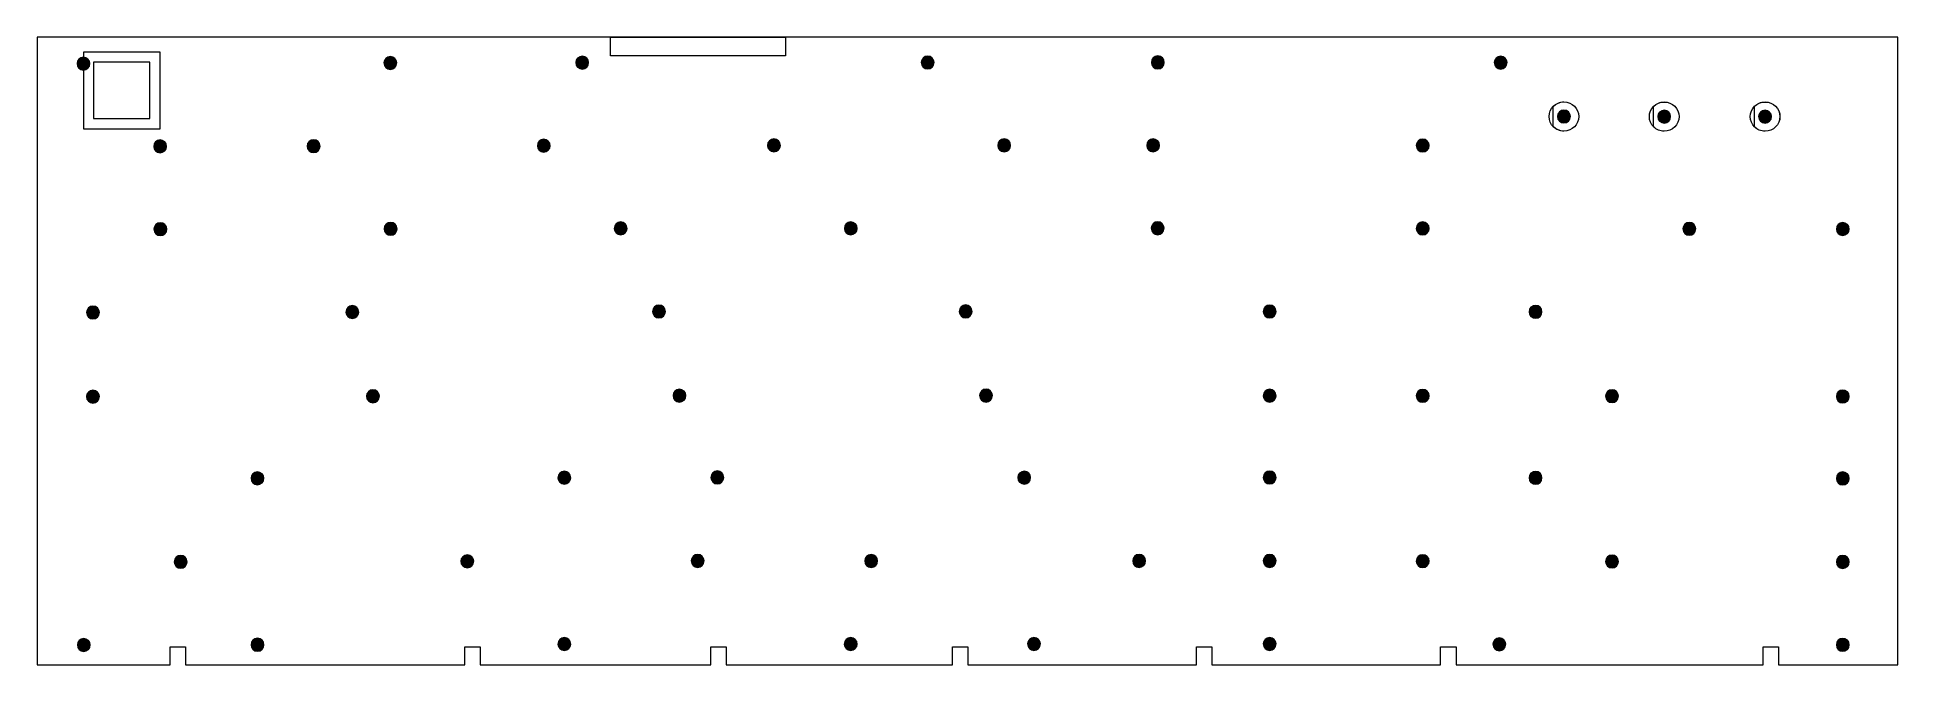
# Model space of a CAD drawing. Header units: millimetres. Extents: x 69 to 531, y -378 to -222.
import ezdxf

# ---------------------------------------------------------------- set-up
doc = ezdxf.new("R2010")
doc.units = ezdxf.units.MM
doc.header["$MEASUREMENT"] = 0
doc.layers.add('Layer 1', color=7, linetype='Continuous', lineweight=0)

# ---------------------------------------------------------------- blocks, each defined once
blk = doc.blocks.new('Block_0')
at = {"layer": 'Layer 1', "true_color": 0xef3d3b, "transparency": 33554687}
h = blk.add_hatch(color=20, dxfattribs=at)
h.dxf.hatch_style = 2
edge = h.paths.add_edge_path()
edge.add_spline(control_points=[(449.65, -241.58), (449.65, -242.46), (448.93, -243.18), (448.05, -243.18), (447.16, -243.18), (446.45, -242.46), (446.45, -241.58), (446.45, -240.7), (447.16, -239.98), (448.05, -239.98), (448.93, -239.98), (449.65, -240.7), (449.65, -241.58)], knot_values=[0, 0, 0, 0, 1, 1, 1, 2, 2, 2, 3, 3, 3, 4, 4, 4, 4], degree=3, periodic=0)
h = blk.add_hatch(color=20, dxfattribs=at)
h.dxf.hatch_style = 2
edge = h.paths.add_edge_path()
edge.add_spline(control_points=[(474.56, -241.6), (474.56, -242.48), (473.85, -243.2), (472.96, -243.2), (472.08, -243.2), (471.36, -242.48), (471.36, -241.6), (471.36, -240.71), (472.08, -240), (472.96, -240), (473.85, -240), (474.56, -240.71), (474.56, -241.6)], knot_values=[0, 0, 0, 0, 1, 1, 1, 2, 2, 2, 3, 3, 3, 4, 4, 4, 4], degree=3, periodic=0)
h = blk.add_hatch(color=20, dxfattribs=at)
h.dxf.hatch_style = 2
edge = h.paths.add_edge_path()
edge.add_spline(control_points=[(499.62, -241.6), (499.62, -242.48), (498.9, -243.2), (498.02, -243.2), (497.14, -243.2), (496.42, -242.48), (496.42, -241.6), (496.42, -240.71), (497.14, -240), (498.02, -240), (498.9, -240), (499.62, -240.71), (499.62, -241.6)], knot_values=[0, 0, 0, 0, 1, 1, 1, 2, 2, 2, 3, 3, 3, 4, 4, 4, 4], degree=3, periodic=0)
at = {"layer": 'Layer 1', "color": 250, "lineweight": 9, "true_color": 0x231f20}
for centre in [(448.05, -241.58), (472.96, -241.6), (498.02, -241.6)]:
    blk.add_ellipse(centre, major_axis=(3.69, 0), ratio=0.983733, dxfattribs=at)
for points in [[(449.65, -241.58), (449.65, -242.46), (448.93, -243.18), (448.05, -243.18), (447.16, -243.18), (446.45, -242.46), (446.45, -241.58), (446.45, -240.7), (447.16, -239.98), (448.05, -239.98), (448.93, -239.98), (449.65, -240.7), (449.65, -241.58)], [(474.56, -241.6), (474.56, -242.48), (473.85, -243.2), (472.96, -243.2), (472.08, -243.2), (471.36, -242.48), (471.36, -241.6), (471.36, -240.71), (472.08, -240), (472.96, -240), (473.85, -240), (474.56, -240.71), (474.56, -241.6)], [(499.62, -241.6), (499.62, -242.48), (498.9, -243.2), (498.02, -243.2), (497.14, -243.2), (496.42, -242.48), (496.42, -241.6), (496.42, -240.71), (497.14, -240), (498.02, -240), (498.9, -240), (499.62, -240.71), (499.62, -241.6)]]:
    blk.add_open_spline(points, degree=3, knots=[0, 0, 0, 0, 1, 1, 1, 2, 2, 2, 3, 3, 3, 4, 4, 4, 4], dxfattribs=at)

msp = doc.modelspace()

# ---------------------------------------------------------------- hatches: boundary and pattern name
at = {"layer": 'Layer 1', "true_color": 0xef3d3b, "transparency": 33554687}
h = msp.add_hatch(color=20, dxfattribs=at)
h.dxf.hatch_style = 2
edge = h.paths.add_edge_path()
edge.add_spline(control_points=[(81.94, -228.42), (81.94, -229.3), (81.22, -230.02), (80.33, -230.02), (79.45, -230.02), (78.74, -229.3), (78.74, -228.42), (78.74, -227.54), (79.45, -226.82), (80.33, -226.82), (81.22, -226.82), (81.94, -227.54), (81.94, -228.42)], knot_values=[0, 0, 0, 0, 1, 1, 1, 2, 2, 2, 3, 3, 3, 4, 4, 4, 4], degree=3, periodic=0)
h = msp.add_hatch(color=20, dxfattribs=at)
h.dxf.hatch_style = 2
edge = h.paths.add_edge_path()
edge.add_spline(control_points=[(158.17, -228.27), (158.17, -229.15), (157.45, -229.87), (156.56, -229.87), (155.68, -229.87), (154.97, -229.15), (154.97, -228.27), (154.97, -227.39), (155.68, -226.67), (156.56, -226.67), (157.45, -226.67), (158.17, -227.39), (158.17, -228.27)], knot_values=[0, 0, 0, 0, 1, 1, 1, 2, 2, 2, 3, 3, 3, 4, 4, 4, 4], degree=3, periodic=0)
h = msp.add_hatch(color=20, dxfattribs=at)
h.dxf.hatch_style = 2
edge = h.paths.add_edge_path()
edge.add_spline(control_points=[(205.82, -228.18), (205.82, -229.06), (205.11, -229.78), (204.22, -229.78), (203.34, -229.78), (202.62, -229.06), (202.62, -228.18), (202.62, -227.3), (203.34, -226.58), (204.22, -226.58), (205.11, -226.58), (205.82, -227.3), (205.82, -228.18)], knot_values=[0, 0, 0, 0, 1, 1, 1, 2, 2, 2, 3, 3, 3, 4, 4, 4, 4], degree=3, periodic=0)
h = msp.add_hatch(color=20, dxfattribs=at)
h.dxf.hatch_style = 2
edge = h.paths.add_edge_path()
edge.add_spline(control_points=[(291.63, -228.16), (291.63, -229.05), (290.91, -229.76), (290.03, -229.76), (289.15, -229.76), (288.43, -229.05), (288.43, -228.16), (288.43, -227.28), (289.15, -226.56), (290.03, -226.56), (290.91, -226.56), (291.63, -227.28), (291.63, -228.16)], knot_values=[0, 0, 0, 0, 1, 1, 1, 2, 2, 2, 3, 3, 3, 4, 4, 4, 4], degree=3, periodic=0)
h = msp.add_hatch(color=20, dxfattribs=at)
h.dxf.hatch_style = 2
edge = h.paths.add_edge_path()
edge.add_spline(control_points=[(348.8, -228.13), (348.8, -229.02), (348.08, -229.73), (347.19, -229.73), (346.31, -229.73), (345.6, -229.02), (345.6, -228.13), (345.6, -227.25), (346.31, -226.53), (347.19, -226.53), (348.08, -226.53), (348.8, -227.25), (348.8, -228.13)], knot_values=[0, 0, 0, 0, 1, 1, 1, 2, 2, 2, 3, 3, 3, 4, 4, 4, 4], degree=3, periodic=0)
h = msp.add_hatch(color=20, dxfattribs=at)
h.dxf.hatch_style = 2
edge = h.paths.add_edge_path()
edge.add_spline(control_points=[(433.94, -228.18), (433.94, -229.07), (433.23, -229.78), (432.34, -229.78), (431.46, -229.78), (430.74, -229.07), (430.74, -228.18), (430.74, -227.3), (431.46, -226.58), (432.34, -226.58), (433.23, -226.58), (433.94, -227.3), (433.94, -228.18)], knot_values=[0, 0, 0, 0, 1, 1, 1, 2, 2, 2, 3, 3, 3, 4, 4, 4, 4], degree=3, periodic=0)
h = msp.add_hatch(color=20, dxfattribs=at)
h.dxf.hatch_style = 2
edge = h.paths.add_edge_path()
edge.add_spline(control_points=[(100.99, -249), (100.99, -249.89), (100.27, -250.6), (99.39, -250.6), (98.51, -250.6), (97.79, -249.89), (97.79, -249), (97.79, -248.12), (98.51, -247.4), (99.39, -247.4), (100.27, -247.4), (100.99, -248.12), (100.99, -249)], knot_values=[0, 0, 0, 0, 1, 1, 1, 2, 2, 2, 3, 3, 3, 4, 4, 4, 4], degree=3, periodic=0)
h = msp.add_hatch(color=20, dxfattribs=at)
h.dxf.hatch_style = 2
edge = h.paths.add_edge_path()
edge.add_spline(control_points=[(139.1, -248.94), (139.1, -249.82), (138.39, -250.54), (137.5, -250.54), (136.62, -250.54), (135.9, -249.82), (135.9, -248.94), (135.9, -248.06), (136.62, -247.34), (137.5, -247.34), (138.39, -247.34), (139.1, -248.06), (139.1, -248.94)], knot_values=[0, 0, 0, 0, 1, 1, 1, 2, 2, 2, 3, 3, 3, 4, 4, 4, 4], degree=3, periodic=0)
h = msp.add_hatch(color=20, dxfattribs=at)
h.dxf.hatch_style = 2
edge = h.paths.add_edge_path()
edge.add_spline(control_points=[(196.27, -248.82), (196.27, -249.71), (195.56, -250.42), (194.67, -250.42), (193.79, -250.42), (193.08, -249.71), (193.08, -248.82), (193.08, -247.94), (193.79, -247.22), (194.67, -247.22), (195.56, -247.22), (196.27, -247.94), (196.27, -248.82)], knot_values=[0, 0, 0, 0, 1, 1, 1, 2, 2, 2, 3, 3, 3, 4, 4, 4, 4], degree=3, periodic=0)
h = msp.add_hatch(color=20, dxfattribs=at)
h.dxf.hatch_style = 2
edge = h.paths.add_edge_path()
edge.add_spline(control_points=[(253.43, -248.74), (253.43, -249.63), (252.72, -250.34), (251.83, -250.34), (250.95, -250.34), (250.23, -249.63), (250.23, -248.74), (250.23, -247.86), (250.95, -247.14), (251.83, -247.14), (252.72, -247.14), (253.43, -247.86), (253.43, -248.74)], knot_values=[0, 0, 0, 0, 1, 1, 1, 2, 2, 2, 3, 3, 3, 4, 4, 4, 4], degree=3, periodic=0)
h = msp.add_hatch(color=20, dxfattribs=at)
h.dxf.hatch_style = 2
edge = h.paths.add_edge_path()
edge.add_spline(control_points=[(310.63, -248.74), (310.63, -249.63), (309.91, -250.34), (309.02, -250.34), (308.14, -250.34), (307.43, -249.63), (307.43, -248.74), (307.43, -247.86), (308.14, -247.14), (309.02, -247.14), (309.91, -247.14), (310.63, -247.86), (310.63, -248.74)], knot_values=[0, 0, 0, 0, 1, 1, 1, 2, 2, 2, 3, 3, 3, 4, 4, 4, 4], degree=3, periodic=0)
h = msp.add_hatch(color=20, dxfattribs=at)
h.dxf.hatch_style = 2
edge = h.paths.add_edge_path()
edge.add_spline(control_points=[(347.62, -248.75), (347.62, -249.63), (346.91, -250.35), (346.02, -250.35), (345.14, -250.35), (344.42, -249.63), (344.42, -248.75), (344.42, -247.87), (345.14, -247.15), (346.02, -247.15), (346.91, -247.15), (347.62, -247.87), (347.62, -248.75)], knot_values=[0, 0, 0, 0, 1, 1, 1, 2, 2, 2, 3, 3, 3, 4, 4, 4, 4], degree=3, periodic=0)
h = msp.add_hatch(color=20, dxfattribs=at)
h.dxf.hatch_style = 2
edge = h.paths.add_edge_path()
edge.add_spline(control_points=[(414.59, -248.79), (414.59, -249.68), (413.88, -250.39), (412.99, -250.39), (412.11, -250.39), (411.39, -249.68), (411.39, -248.79), (411.39, -247.91), (412.11, -247.19), (412.99, -247.19), (413.88, -247.19), (414.59, -247.91), (414.59, -248.79)], knot_values=[0, 0, 0, 0, 1, 1, 1, 2, 2, 2, 3, 3, 3, 4, 4, 4, 4], degree=3, periodic=0)
h = msp.add_hatch(color=20, dxfattribs=at)
h.dxf.hatch_style = 2
edge = h.paths.add_edge_path()
edge.add_spline(control_points=[(101.06, -269.59), (101.06, -270.47), (100.34, -271.19), (99.45, -271.19), (98.57, -271.19), (97.86, -270.47), (97.86, -269.59), (97.86, -268.7), (98.57, -267.99), (99.45, -267.99), (100.34, -267.99), (101.06, -268.7), (101.06, -269.59)], knot_values=[0, 0, 0, 0, 1, 1, 1, 2, 2, 2, 3, 3, 3, 4, 4, 4, 4], degree=3, periodic=0)
h = msp.add_hatch(color=20, dxfattribs=at)
h.dxf.hatch_style = 2
edge = h.paths.add_edge_path()
edge.add_spline(control_points=[(158.22, -269.49), (158.22, -270.37), (157.51, -271.09), (156.62, -271.09), (155.74, -271.09), (155.02, -270.37), (155.02, -269.49), (155.02, -268.61), (155.74, -267.89), (156.62, -267.89), (157.51, -267.89), (158.22, -268.61), (158.22, -269.49)], knot_values=[0, 0, 0, 0, 1, 1, 1, 2, 2, 2, 3, 3, 3, 4, 4, 4, 4], degree=3, periodic=0)
h = msp.add_hatch(color=20, dxfattribs=at)
h.dxf.hatch_style = 2
edge = h.paths.add_edge_path()
edge.add_spline(control_points=[(215.36, -269.38), (215.36, -270.26), (214.65, -270.98), (213.76, -270.98), (212.88, -270.98), (212.16, -270.26), (212.16, -269.38), (212.16, -268.5), (212.88, -267.78), (213.76, -267.78), (214.65, -267.78), (215.36, -268.5), (215.36, -269.38)], knot_values=[0, 0, 0, 0, 1, 1, 1, 2, 2, 2, 3, 3, 3, 4, 4, 4, 4], degree=3, periodic=0)
h = msp.add_hatch(color=20, dxfattribs=at)
h.dxf.hatch_style = 2
edge = h.paths.add_edge_path()
edge.add_spline(control_points=[(272.53, -269.37), (272.53, -270.26), (271.82, -270.97), (270.93, -270.97), (270.05, -270.97), (269.33, -270.26), (269.33, -269.37), (269.33, -268.49), (270.05, -267.77), (270.93, -267.77), (271.82, -267.77), (272.53, -268.49), (272.53, -269.37)], knot_values=[0, 0, 0, 0, 1, 1, 1, 2, 2, 2, 3, 3, 3, 4, 4, 4, 4], degree=3, periodic=0)
h = msp.add_hatch(color=20, dxfattribs=at)
h.dxf.hatch_style = 2
edge = h.paths.add_edge_path()
edge.add_spline(control_points=[(348.75, -269.35), (348.75, -270.23), (348.03, -270.95), (347.14, -270.95), (346.26, -270.95), (345.55, -270.23), (345.55, -269.35), (345.55, -268.47), (346.26, -267.75), (347.14, -267.75), (348.03, -267.75), (348.75, -268.47), (348.75, -269.35)], knot_values=[0, 0, 0, 0, 1, 1, 1, 2, 2, 2, 3, 3, 3, 4, 4, 4, 4], degree=3, periodic=0)
h = msp.add_hatch(color=20, dxfattribs=at)
h.dxf.hatch_style = 2
edge = h.paths.add_edge_path()
edge.add_spline(control_points=[(414.59, -269.39), (414.59, -270.27), (413.88, -270.99), (412.99, -270.99), (412.11, -270.99), (411.39, -270.27), (411.39, -269.39), (411.39, -268.51), (412.11, -267.79), (412.99, -267.79), (413.88, -267.79), (414.59, -268.51), (414.59, -269.39)], knot_values=[0, 0, 0, 0, 1, 1, 1, 2, 2, 2, 3, 3, 3, 4, 4, 4, 4], degree=3, periodic=0)
h = msp.add_hatch(color=20, dxfattribs=at)
h.dxf.hatch_style = 2
edge = h.paths.add_edge_path()
edge.add_spline(control_points=[(480.8, -269.5), (480.8, -270.38), (480.09, -271.1), (479.2, -271.1), (478.32, -271.1), (477.6, -270.38), (477.6, -269.5), (477.6, -268.62), (478.32, -267.9), (479.2, -267.9), (480.09, -267.9), (480.8, -268.62), (480.8, -269.5)], knot_values=[0, 0, 0, 0, 1, 1, 1, 2, 2, 2, 3, 3, 3, 4, 4, 4, 4], degree=3, periodic=0)
h = msp.add_hatch(color=20, dxfattribs=at)
h.dxf.hatch_style = 2
edge = h.paths.add_edge_path()
edge.add_spline(control_points=[(518.92, -269.54), (518.92, -270.42), (518.2, -271.14), (517.32, -271.14), (516.44, -271.14), (515.72, -270.42), (515.72, -269.54), (515.72, -268.65), (516.44, -267.94), (517.32, -267.94), (518.2, -267.94), (518.92, -268.65), (518.92, -269.54)], knot_values=[0, 0, 0, 0, 1, 1, 1, 2, 2, 2, 3, 3, 3, 4, 4, 4, 4], degree=3, periodic=0)
h = msp.add_hatch(color=20, dxfattribs=at)
h.dxf.hatch_style = 2
edge = h.paths.add_edge_path()
edge.add_spline(control_points=[(84.31, -290.3), (84.31, -291.18), (83.59, -291.9), (82.7, -291.9), (81.82, -291.9), (81.11, -291.18), (81.11, -290.3), (81.11, -289.42), (81.82, -288.7), (82.7, -288.7), (83.59, -288.7), (84.31, -289.42), (84.31, -290.3)], knot_values=[0, 0, 0, 0, 1, 1, 1, 2, 2, 2, 3, 3, 3, 4, 4, 4, 4], degree=3, periodic=0)
h = msp.add_hatch(color=20, dxfattribs=at)
h.dxf.hatch_style = 2
edge = h.paths.add_edge_path()
edge.add_spline(control_points=[(148.74, -290.18), (148.74, -291.06), (148.02, -291.78), (147.13, -291.78), (146.25, -291.78), (145.54, -291.06), (145.54, -290.18), (145.54, -289.3), (146.25, -288.58), (147.13, -288.58), (148.02, -288.58), (148.74, -289.3), (148.74, -290.18)], knot_values=[0, 0, 0, 0, 1, 1, 1, 2, 2, 2, 3, 3, 3, 4, 4, 4, 4], degree=3, periodic=0)
h = msp.add_hatch(color=20, dxfattribs=at)
h.dxf.hatch_style = 2
edge = h.paths.add_edge_path()
edge.add_spline(control_points=[(224.88, -290.04), (224.88, -290.92), (224.16, -291.64), (223.28, -291.64), (222.4, -291.64), (221.68, -290.92), (221.68, -290.04), (221.68, -289.16), (222.4, -288.44), (223.28, -288.44), (224.16, -288.44), (224.88, -289.16), (224.88, -290.04)], knot_values=[0, 0, 0, 0, 1, 1, 1, 2, 2, 2, 3, 3, 3, 4, 4, 4, 4], degree=3, periodic=0)
h = msp.add_hatch(color=20, dxfattribs=at)
h.dxf.hatch_style = 2
edge = h.paths.add_edge_path()
edge.add_spline(control_points=[(301.05, -290.02), (301.05, -290.91), (300.34, -291.62), (299.45, -291.62), (298.57, -291.62), (297.85, -290.91), (297.85, -290.02), (297.85, -289.14), (298.57, -288.42), (299.45, -288.42), (300.34, -288.42), (301.05, -289.14), (301.05, -290.02)], knot_values=[0, 0, 0, 0, 1, 1, 1, 2, 2, 2, 3, 3, 3, 4, 4, 4, 4], degree=3, periodic=0)
h = msp.add_hatch(color=20, dxfattribs=at)
h.dxf.hatch_style = 2
edge = h.paths.add_edge_path()
edge.add_spline(control_points=[(376.58, -290.04), (376.58, -290.92), (375.86, -291.64), (374.98, -291.64), (374.1, -291.64), (373.38, -290.92), (373.38, -290.04), (373.38, -289.16), (374.1, -288.44), (374.98, -288.44), (375.86, -288.44), (376.58, -289.16), (376.58, -290.04)], knot_values=[0, 0, 0, 0, 1, 1, 1, 2, 2, 2, 3, 3, 3, 4, 4, 4, 4], degree=3, periodic=0)
h = msp.add_hatch(color=20, dxfattribs=at)
h.dxf.hatch_style = 2
edge = h.paths.add_edge_path()
edge.add_spline(control_points=[(442.6, -290.12), (442.6, -291.01), (441.89, -291.72), (441, -291.72), (440.12, -291.72), (439.4, -291.01), (439.4, -290.12), (439.4, -289.24), (440.12, -288.52), (441, -288.52), (441.89, -288.52), (442.6, -289.24), (442.6, -290.12)], knot_values=[0, 0, 0, 0, 1, 1, 1, 2, 2, 2, 3, 3, 3, 4, 4, 4, 4], degree=3, periodic=0)
h = msp.add_hatch(color=20, dxfattribs=at)
h.dxf.hatch_style = 2
edge = h.paths.add_edge_path()
edge.add_spline(control_points=[(84.29, -311.2), (84.29, -312.09), (83.57, -312.8), (82.69, -312.8), (81.81, -312.8), (81.09, -312.09), (81.09, -311.2), (81.09, -310.32), (81.81, -309.6), (82.69, -309.6), (83.57, -309.6), (84.29, -310.32), (84.29, -311.2)], knot_values=[0, 0, 0, 0, 1, 1, 1, 2, 2, 2, 3, 3, 3, 4, 4, 4, 4], degree=3, periodic=0)
h = msp.add_hatch(color=20, dxfattribs=at)
h.dxf.hatch_style = 2
edge = h.paths.add_edge_path()
edge.add_spline(control_points=[(153.84, -311.11), (153.84, -311.99), (153.12, -312.71), (152.24, -312.71), (151.35, -312.71), (150.64, -311.99), (150.64, -311.11), (150.64, -310.23), (151.35, -309.51), (152.24, -309.51), (153.12, -309.51), (153.84, -310.23), (153.84, -311.11)], knot_values=[0, 0, 0, 0, 1, 1, 1, 2, 2, 2, 3, 3, 3, 4, 4, 4, 4], degree=3, periodic=0)
h = msp.add_hatch(color=20, dxfattribs=at)
h.dxf.hatch_style = 2
edge = h.paths.add_edge_path()
edge.add_spline(control_points=[(229.98, -310.96), (229.98, -311.84), (229.26, -312.56), (228.38, -312.56), (227.5, -312.56), (226.78, -311.84), (226.78, -310.96), (226.78, -310.08), (227.5, -309.36), (228.38, -309.36), (229.26, -309.36), (229.98, -310.08), (229.98, -310.96)], knot_values=[0, 0, 0, 0, 1, 1, 1, 2, 2, 2, 3, 3, 3, 4, 4, 4, 4], degree=3, periodic=0)
h = msp.add_hatch(color=20, dxfattribs=at)
h.dxf.hatch_style = 2
edge = h.paths.add_edge_path()
edge.add_spline(control_points=[(306.12, -310.94), (306.12, -311.82), (305.41, -312.54), (304.52, -312.54), (303.64, -312.54), (302.92, -311.82), (302.92, -310.94), (302.92, -310.06), (303.64, -309.34), (304.52, -309.34), (305.41, -309.34), (306.12, -310.06), (306.12, -310.94)], knot_values=[0, 0, 0, 0, 1, 1, 1, 2, 2, 2, 3, 3, 3, 4, 4, 4, 4], degree=3, periodic=0)
h = msp.add_hatch(color=20, dxfattribs=at)
h.dxf.hatch_style = 2
edge = h.paths.add_edge_path()
edge.add_spline(control_points=[(376.58, -310.97), (376.58, -311.85), (375.86, -312.57), (374.98, -312.57), (374.1, -312.57), (373.38, -311.85), (373.38, -310.97), (373.38, -310.09), (374.1, -309.37), (374.98, -309.37), (375.86, -309.37), (376.58, -310.09), (376.58, -310.97)], knot_values=[0, 0, 0, 0, 1, 1, 1, 2, 2, 2, 3, 3, 3, 4, 4, 4, 4], degree=3, periodic=0)
h = msp.add_hatch(color=20, dxfattribs=at)
h.dxf.hatch_style = 2
edge = h.paths.add_edge_path()
edge.add_spline(control_points=[(414.59, -311.01), (414.59, -311.9), (413.88, -312.61), (412.99, -312.61), (412.11, -312.61), (411.39, -311.9), (411.39, -311.01), (411.39, -310.13), (412.11, -309.41), (412.99, -309.41), (413.88, -309.41), (414.59, -310.13), (414.59, -311.01)], knot_values=[0, 0, 0, 0, 1, 1, 1, 2, 2, 2, 3, 3, 3, 4, 4, 4, 4], degree=3, periodic=0)
h = msp.add_hatch(color=20, dxfattribs=at)
h.dxf.hatch_style = 2
edge = h.paths.add_edge_path()
edge.add_spline(control_points=[(461.61, -311.1), (461.61, -311.98), (460.89, -312.7), (460, -312.7), (459.12, -312.7), (458.41, -311.98), (458.41, -311.1), (458.41, -310.21), (459.12, -309.5), (460, -309.5), (460.89, -309.5), (461.61, -310.21), (461.61, -311.1)], knot_values=[0, 0, 0, 0, 1, 1, 1, 2, 2, 2, 3, 3, 3, 4, 4, 4, 4], degree=3, periodic=0)
h = msp.add_hatch(color=20, dxfattribs=at)
h.dxf.hatch_style = 2
edge = h.paths.add_edge_path()
edge.add_spline(control_points=[(518.92, -311.16), (518.92, -312.04), (518.2, -312.76), (517.32, -312.76), (516.44, -312.76), (515.72, -312.04), (515.72, -311.16), (515.72, -310.27), (516.44, -309.56), (517.32, -309.56), (518.2, -309.56), (518.92, -310.27), (518.92, -311.16)], knot_values=[0, 0, 0, 0, 1, 1, 1, 2, 2, 2, 3, 3, 3, 4, 4, 4, 4], degree=3, periodic=0)
h = msp.add_hatch(color=20, dxfattribs=at)
h.dxf.hatch_style = 2
edge = h.paths.add_edge_path()
edge.add_spline(control_points=[(125.17, -331.5), (125.17, -332.39), (124.45, -333.1), (123.56, -333.1), (122.68, -333.1), (121.97, -332.39), (121.97, -331.5), (121.97, -330.62), (122.68, -329.9), (123.56, -329.9), (124.45, -329.9), (125.17, -330.62), (125.17, -331.5)], knot_values=[0, 0, 0, 0, 1, 1, 1, 2, 2, 2, 3, 3, 3, 4, 4, 4, 4], degree=3, periodic=0)
h = msp.add_hatch(color=20, dxfattribs=at)
h.dxf.hatch_style = 2
edge = h.paths.add_edge_path()
edge.add_spline(control_points=[(201.38, -331.36), (201.38, -332.24), (200.67, -332.96), (199.78, -332.96), (198.9, -332.96), (198.18, -332.24), (198.18, -331.36), (198.18, -330.48), (198.9, -329.76), (199.78, -329.76), (200.67, -329.76), (201.38, -330.48), (201.38, -331.36)], knot_values=[0, 0, 0, 0, 1, 1, 1, 2, 2, 2, 3, 3, 3, 4, 4, 4, 4], degree=3, periodic=0)
h = msp.add_hatch(color=20, dxfattribs=at)
h.dxf.hatch_style = 2
edge = h.paths.add_edge_path()
edge.add_spline(control_points=[(239.39, -331.29), (239.39, -332.17), (238.68, -332.89), (237.79, -332.89), (236.91, -332.89), (236.19, -332.17), (236.19, -331.29), (236.19, -330.41), (236.91, -329.69), (237.79, -329.69), (238.68, -329.69), (239.39, -330.41), (239.39, -331.29)], knot_values=[0, 0, 0, 0, 1, 1, 1, 2, 2, 2, 3, 3, 3, 4, 4, 4, 4], degree=3, periodic=0)
h = msp.add_hatch(color=20, dxfattribs=at)
h.dxf.hatch_style = 2
edge = h.paths.add_edge_path()
edge.add_spline(control_points=[(315.6, -331.33), (315.6, -332.21), (314.89, -332.93), (314, -332.93), (313.12, -332.93), (312.4, -332.21), (312.4, -331.33), (312.4, -330.45), (313.12, -329.73), (314, -329.73), (314.89, -329.73), (315.6, -330.45), (315.6, -331.33)], knot_values=[0, 0, 0, 0, 1, 1, 1, 2, 2, 2, 3, 3, 3, 4, 4, 4, 4], degree=3, periodic=0)
h = msp.add_hatch(color=20, dxfattribs=at)
h.dxf.hatch_style = 2
edge = h.paths.add_edge_path()
edge.add_spline(control_points=[(376.58, -331.3), (376.58, -332.19), (375.86, -332.9), (374.98, -332.9), (374.1, -332.9), (373.38, -332.19), (373.38, -331.3), (373.38, -330.42), (374.1, -329.7), (374.98, -329.7), (375.86, -329.7), (376.58, -330.42), (376.58, -331.3)], knot_values=[0, 0, 0, 0, 1, 1, 1, 2, 2, 2, 3, 3, 3, 4, 4, 4, 4], degree=3, periodic=0)
h = msp.add_hatch(color=20, dxfattribs=at)
h.dxf.hatch_style = 2
edge = h.paths.add_edge_path()
edge.add_spline(control_points=[(442.6, -331.39), (442.6, -332.28), (441.89, -332.99), (441, -332.99), (440.12, -332.99), (439.4, -332.28), (439.4, -331.39), (439.4, -330.51), (440.12, -329.79), (441, -329.79), (441.89, -329.79), (442.6, -330.51), (442.6, -331.39)], knot_values=[0, 0, 0, 0, 1, 1, 1, 2, 2, 2, 3, 3, 3, 4, 4, 4, 4], degree=3, periodic=0)
h = msp.add_hatch(color=20, dxfattribs=at)
h.dxf.hatch_style = 2
edge = h.paths.add_edge_path()
edge.add_spline(control_points=[(518.92, -331.53), (518.92, -332.42), (518.2, -333.13), (517.32, -333.13), (516.44, -333.13), (515.72, -332.42), (515.72, -331.53), (515.72, -330.65), (516.44, -329.93), (517.32, -329.93), (518.2, -329.93), (518.92, -330.65), (518.92, -331.53)], knot_values=[0, 0, 0, 0, 1, 1, 1, 2, 2, 2, 3, 3, 3, 4, 4, 4, 4], degree=3, periodic=0)
h = msp.add_hatch(color=20, dxfattribs=at)
h.dxf.hatch_style = 2
edge = h.paths.add_edge_path()
edge.add_spline(control_points=[(106.1, -352.26), (106.1, -353.15), (105.38, -353.86), (104.49, -353.86), (103.61, -353.86), (102.9, -353.15), (102.9, -352.26), (102.9, -351.38), (103.61, -350.66), (104.49, -350.66), (105.38, -350.66), (106.1, -351.38), (106.1, -352.26)], knot_values=[0, 0, 0, 0, 1, 1, 1, 2, 2, 2, 3, 3, 3, 4, 4, 4, 4], degree=3, periodic=0)
h = msp.add_hatch(color=20, dxfattribs=at)
h.dxf.hatch_style = 2
edge = h.paths.add_edge_path()
edge.add_spline(control_points=[(177.27, -352.13), (177.27, -353.01), (176.56, -353.73), (175.67, -353.73), (174.79, -353.73), (174.07, -353.01), (174.07, -352.13), (174.07, -351.25), (174.79, -350.53), (175.67, -350.53), (176.56, -350.53), (177.27, -351.25), (177.27, -352.13)], knot_values=[0, 0, 0, 0, 1, 1, 1, 2, 2, 2, 3, 3, 3, 4, 4, 4, 4], degree=3, periodic=0)
h = msp.add_hatch(color=20, dxfattribs=at)
h.dxf.hatch_style = 2
edge = h.paths.add_edge_path()
edge.add_spline(control_points=[(234.5, -352.04), (234.5, -352.92), (233.78, -353.64), (232.9, -353.64), (232.02, -353.64), (231.3, -352.92), (231.3, -352.04), (231.3, -351.15), (232.02, -350.44), (232.9, -350.44), (233.78, -350.44), (234.5, -351.15), (234.5, -352.04)], knot_values=[0, 0, 0, 0, 1, 1, 1, 2, 2, 2, 3, 3, 3, 4, 4, 4, 4], degree=3, periodic=0)
h = msp.add_hatch(color=20, dxfattribs=at)
h.dxf.hatch_style = 2
edge = h.paths.add_edge_path()
edge.add_spline(control_points=[(277.59, -352.05), (277.59, -352.93), (276.88, -353.65), (275.99, -353.65), (275.11, -353.65), (274.39, -352.93), (274.39, -352.05), (274.39, -351.16), (275.11, -350.45), (275.99, -350.45), (276.88, -350.45), (277.59, -351.16), (277.59, -352.05)], knot_values=[0, 0, 0, 0, 1, 1, 1, 2, 2, 2, 3, 3, 3, 4, 4, 4, 4], degree=3, periodic=0)
h = msp.add_hatch(color=20, dxfattribs=at)
h.dxf.hatch_style = 2
edge = h.paths.add_edge_path()
edge.add_spline(control_points=[(344.15, -352.04), (344.15, -352.92), (343.43, -353.64), (342.54, -353.64), (341.66, -353.64), (340.95, -352.92), (340.95, -352.04), (340.95, -351.16), (341.66, -350.44), (342.54, -350.44), (343.43, -350.44), (344.15, -351.16), (344.15, -352.04)], knot_values=[0, 0, 0, 0, 1, 1, 1, 2, 2, 2, 3, 3, 3, 4, 4, 4, 4], degree=3, periodic=0)
h = msp.add_hatch(color=20, dxfattribs=at)
h.dxf.hatch_style = 2
edge = h.paths.add_edge_path()
edge.add_spline(control_points=[(376.58, -352.04), (376.58, -352.92), (375.86, -353.64), (374.98, -353.64), (374.1, -353.64), (373.38, -352.92), (373.38, -352.04), (373.38, -351.16), (374.1, -350.44), (374.98, -350.44), (375.86, -350.44), (376.58, -351.16), (376.58, -352.04)], knot_values=[0, 0, 0, 0, 1, 1, 1, 2, 2, 2, 3, 3, 3, 4, 4, 4, 4], degree=3, periodic=0)
h = msp.add_hatch(color=20, dxfattribs=at)
h.dxf.hatch_style = 2
edge = h.paths.add_edge_path()
edge.add_spline(control_points=[(414.59, -352.09), (414.59, -352.97), (413.88, -353.69), (412.99, -353.69), (412.11, -353.69), (411.39, -352.97), (411.39, -352.09), (411.39, -351.2), (412.11, -350.49), (412.99, -350.49), (413.88, -350.49), (414.59, -351.2), (414.59, -352.09)], knot_values=[0, 0, 0, 0, 1, 1, 1, 2, 2, 2, 3, 3, 3, 4, 4, 4, 4], degree=3, periodic=0)
h = msp.add_hatch(color=20, dxfattribs=at)
h.dxf.hatch_style = 2
edge = h.paths.add_edge_path()
edge.add_spline(control_points=[(461.61, -352.18), (461.61, -353.06), (460.89, -353.78), (460, -353.78), (459.12, -353.78), (458.41, -353.06), (458.41, -352.18), (458.41, -351.3), (459.12, -350.58), (460, -350.58), (460.89, -350.58), (461.61, -351.3), (461.61, -352.18)], knot_values=[0, 0, 0, 0, 1, 1, 1, 2, 2, 2, 3, 3, 3, 4, 4, 4, 4], degree=3, periodic=0)
h = msp.add_hatch(color=20, dxfattribs=at)
h.dxf.hatch_style = 2
edge = h.paths.add_edge_path()
edge.add_spline(control_points=[(518.92, -352.29), (518.92, -353.18), (518.2, -353.89), (517.32, -353.89), (516.44, -353.89), (515.72, -353.18), (515.72, -352.29), (515.72, -351.41), (516.44, -350.69), (517.32, -350.69), (518.2, -350.69), (518.92, -351.41), (518.92, -352.29)], knot_values=[0, 0, 0, 0, 1, 1, 1, 2, 2, 2, 3, 3, 3, 4, 4, 4, 4], degree=3, periodic=0)
h = msp.add_hatch(color=20, dxfattribs=at)
h.dxf.hatch_style = 2
edge = h.paths.add_edge_path()
edge.add_spline(control_points=[(82.03, -372.94), (82.03, -373.82), (81.31, -374.54), (80.43, -374.54), (79.55, -374.54), (78.83, -373.82), (78.83, -372.94), (78.83, -372.06), (79.55, -371.34), (80.43, -371.34), (81.31, -371.34), (82.03, -372.06), (82.03, -372.94)], knot_values=[0, 0, 0, 0, 1, 1, 1, 2, 2, 2, 3, 3, 3, 4, 4, 4, 4], degree=3, periodic=0)
h = msp.add_hatch(color=20, dxfattribs=at)
h.dxf.hatch_style = 2
edge = h.paths.add_edge_path()
edge.add_spline(control_points=[(125.17, -372.88), (125.17, -373.77), (124.46, -374.48), (123.57, -374.48), (122.69, -374.48), (121.97, -373.77), (121.97, -372.88), (121.97, -372), (122.69, -371.28), (123.57, -371.28), (124.46, -371.28), (125.17, -372), (125.17, -372.88)], knot_values=[0, 0, 0, 0, 1, 1, 1, 2, 2, 2, 3, 3, 3, 4, 4, 4, 4], degree=3, periodic=0)
h = msp.add_hatch(color=20, dxfattribs=at)
h.dxf.hatch_style = 2
edge = h.paths.add_edge_path()
edge.add_spline(control_points=[(201.37, -372.71), (201.37, -373.6), (200.66, -374.31), (199.77, -374.31), (198.89, -374.31), (198.17, -373.6), (198.17, -372.71), (198.17, -371.83), (198.89, -371.11), (199.77, -371.11), (200.66, -371.11), (201.37, -371.83), (201.37, -372.71)], knot_values=[0, 0, 0, 0, 1, 1, 1, 2, 2, 2, 3, 3, 3, 4, 4, 4, 4], degree=3, periodic=0)
h = msp.add_hatch(color=20, dxfattribs=at)
h.dxf.hatch_style = 2
edge = h.paths.add_edge_path()
edge.add_spline(control_points=[(272.52, -372.71), (272.52, -373.6), (271.81, -374.31), (270.92, -374.31), (270.04, -374.31), (269.32, -373.6), (269.32, -372.71), (269.32, -371.83), (270.04, -371.11), (270.92, -371.11), (271.81, -371.11), (272.52, -371.83), (272.52, -372.71)], knot_values=[0, 0, 0, 0, 1, 1, 1, 2, 2, 2, 3, 3, 3, 4, 4, 4, 4], degree=3, periodic=0)
h = msp.add_hatch(color=20, dxfattribs=at)
h.dxf.hatch_style = 2
edge = h.paths.add_edge_path()
edge.add_spline(control_points=[(318.02, -372.69), (318.02, -373.58), (317.3, -374.29), (316.42, -374.29), (315.53, -374.29), (314.82, -373.58), (314.82, -372.69), (314.82, -371.81), (315.53, -371.09), (316.42, -371.09), (317.3, -371.09), (318.02, -371.81), (318.02, -372.69)], knot_values=[0, 0, 0, 0, 1, 1, 1, 2, 2, 2, 3, 3, 3, 4, 4, 4, 4], degree=3, periodic=0)
h = msp.add_hatch(color=20, dxfattribs=at)
h.dxf.hatch_style = 2
edge = h.paths.add_edge_path()
edge.add_spline(control_points=[(376.58, -372.68), (376.58, -373.57), (375.86, -374.28), (374.98, -374.28), (374.1, -374.28), (373.38, -373.57), (373.38, -372.68), (373.38, -371.8), (374.1, -371.08), (374.98, -371.08), (375.86, -371.08), (376.58, -371.8), (376.58, -372.68)], knot_values=[0, 0, 0, 0, 1, 1, 1, 2, 2, 2, 3, 3, 3, 4, 4, 4, 4], degree=3, periodic=0)
h = msp.add_hatch(color=20, dxfattribs=at)
h.dxf.hatch_style = 2
edge = h.paths.add_edge_path()
edge.add_spline(control_points=[(433.6, -372.76), (433.6, -373.64), (432.89, -374.36), (432, -374.36), (431.12, -374.36), (430.4, -373.64), (430.4, -372.76), (430.4, -371.88), (431.12, -371.16), (432, -371.16), (432.89, -371.16), (433.6, -371.88), (433.6, -372.76)], knot_values=[0, 0, 0, 0, 1, 1, 1, 2, 2, 2, 3, 3, 3, 4, 4, 4, 4], degree=3, periodic=0)
h = msp.add_hatch(color=20, dxfattribs=at)
h.dxf.hatch_style = 2
edge = h.paths.add_edge_path()
edge.add_spline(control_points=[(518.92, -372.9), (518.92, -373.79), (518.2, -374.5), (517.32, -374.5), (516.44, -374.5), (515.72, -373.79), (515.72, -372.9), (515.72, -372.02), (516.44, -371.3), (517.32, -371.3), (518.2, -371.3), (518.92, -372.02), (518.92, -372.9)], knot_values=[0, 0, 0, 0, 1, 1, 1, 2, 2, 2, 3, 3, 3, 4, 4, 4, 4], degree=3, periodic=0)

# ---------------------------------------------------------------- linework, layer by layer
at = {"layer": 'Layer 1', "color": 114, "lineweight": 9, "true_color": 0x20b24b}
for points in [[(68.86, -221.85), (68.86, -377.87), (101.84, -377.87), (101.84, -373.37), (105.67, -373.37), (105.67, -377.87), (175.09, -377.87), (175.09, -373.37), (178.91, -373.37), (178.91, -377.87), (236.14, -377.87), (236.14, -373.37), (239.97, -373.37), (239.97, -377.87), (296.19, -377.87), (296.19, -373.37), (300.02, -373.37), (300.02, -377.87), (356.77, -377.87), (356.77, -373.37), (360.6, -373.37), (360.6, -377.87), (417.43, -377.87), (417.43, -373.37), (421.26, -373.37), (421.26, -377.87), (497.51, -377.87), (497.51, -373.37), (501.34, -373.37), (501.34, -377.87), (530.98, -377.87), (530.98, -221.85)], [(254.74, -226.47), (211.27, -226.47), (211.27, -221.85), (254.74, -221.85)]]:
    msp.add_lwpolyline(points, close=True, dxfattribs=at)
at = {"layer": 'Layer 1', "color": 250, "lineweight": 9, "true_color": 0x231f20}
for points in [[(80.34, -225.57), (80.34, -244.62), (99.39, -244.62), (99.39, -225.57)], [(82.86, -228.1), (82.86, -242.1), (96.86, -242.1), (96.86, -228.1)]]:
    msp.add_lwpolyline(points, close=True, dxfattribs=at)
for points in [[(81.94, -228.42), (81.94, -229.3), (81.22, -230.02), (80.33, -230.02), (79.45, -230.02), (78.74, -229.3), (78.74, -228.42), (78.74, -227.54), (79.45, -226.82), (80.33, -226.82), (81.22, -226.82), (81.94, -227.54), (81.94, -228.42)], [(158.17, -228.27), (158.17, -229.15), (157.45, -229.87), (156.56, -229.87), (155.68, -229.87), (154.97, -229.15), (154.97, -228.27), (154.97, -227.39), (155.68, -226.67), (156.56, -226.67), (157.45, -226.67), (158.17, -227.39), (158.17, -228.27)], [(205.82, -228.18), (205.82, -229.06), (205.11, -229.78), (204.22, -229.78), (203.34, -229.78), (202.62, -229.06), (202.62, -228.18), (202.62, -227.3), (203.34, -226.58), (204.22, -226.58), (205.11, -226.58), (205.82, -227.3), (205.82, -228.18)], [(291.63, -228.16), (291.63, -229.05), (290.91, -229.76), (290.03, -229.76), (289.15, -229.76), (288.43, -229.05), (288.43, -228.16), (288.43, -227.28), (289.15, -226.56), (290.03, -226.56), (290.91, -226.56), (291.63, -227.28), (291.63, -228.16)], [(348.8, -228.13), (348.8, -229.02), (348.08, -229.73), (347.19, -229.73), (346.31, -229.73), (345.6, -229.02), (345.6, -228.13), (345.6, -227.25), (346.31, -226.53), (347.19, -226.53), (348.08, -226.53), (348.8, -227.25), (348.8, -228.13)], [(433.94, -228.18), (433.94, -229.07), (433.23, -229.78), (432.34, -229.78), (431.46, -229.78), (430.74, -229.07), (430.74, -228.18), (430.74, -227.3), (431.46, -226.58), (432.34, -226.58), (433.23, -226.58), (433.94, -227.3), (433.94, -228.18)], [(100.99, -249), (100.99, -249.89), (100.27, -250.6), (99.39, -250.6), (98.51, -250.6), (97.79, -249.89), (97.79, -249), (97.79, -248.12), (98.51, -247.4), (99.39, -247.4), (100.27, -247.4), (100.99, -248.12), (100.99, -249)], [(139.1, -248.94), (139.1, -249.82), (138.39, -250.54), (137.5, -250.54), (136.62, -250.54), (135.9, -249.82), (135.9, -248.94), (135.9, -248.06), (136.62, -247.34), (137.5, -247.34), (138.39, -247.34), (139.1, -248.06), (139.1, -248.94)], [(196.27, -248.82), (196.27, -249.71), (195.56, -250.42), (194.67, -250.42), (193.79, -250.42), (193.08, -249.71), (193.08, -248.82), (193.08, -247.94), (193.79, -247.22), (194.67, -247.22), (195.56, -247.22), (196.27, -247.94), (196.27, -248.82)], [(253.43, -248.74), (253.43, -249.63), (252.72, -250.34), (251.83, -250.34), (250.95, -250.34), (250.23, -249.63), (250.23, -248.74), (250.23, -247.86), (250.95, -247.14), (251.83, -247.14), (252.72, -247.14), (253.43, -247.86), (253.43, -248.74)], [(310.63, -248.74), (310.63, -249.63), (309.91, -250.34), (309.02, -250.34), (308.14, -250.34), (307.43, -249.63), (307.43, -248.74), (307.43, -247.86), (308.14, -247.14), (309.02, -247.14), (309.91, -247.14), (310.63, -247.86), (310.63, -248.74)], [(347.62, -248.75), (347.62, -249.63), (346.91, -250.35), (346.02, -250.35), (345.14, -250.35), (344.42, -249.63), (344.42, -248.75), (344.42, -247.87), (345.14, -247.15), (346.02, -247.15), (346.91, -247.15), (347.62, -247.87), (347.62, -248.75)], [(414.59, -248.79), (414.59, -249.68), (413.88, -250.39), (412.99, -250.39), (412.11, -250.39), (411.39, -249.68), (411.39, -248.79), (411.39, -247.91), (412.11, -247.19), (412.99, -247.19), (413.88, -247.19), (414.59, -247.91), (414.59, -248.79)], [(101.06, -269.59), (101.06, -270.47), (100.34, -271.19), (99.45, -271.19), (98.57, -271.19), (97.86, -270.47), (97.86, -269.59), (97.86, -268.7), (98.57, -267.99), (99.45, -267.99), (100.34, -267.99), (101.06, -268.7), (101.06, -269.59)], [(158.22, -269.49), (158.22, -270.37), (157.51, -271.09), (156.62, -271.09), (155.74, -271.09), (155.02, -270.37), (155.02, -269.49), (155.02, -268.61), (155.74, -267.89), (156.62, -267.89), (157.51, -267.89), (158.22, -268.61), (158.22, -269.49)], [(215.36, -269.38), (215.36, -270.26), (214.65, -270.98), (213.76, -270.98), (212.88, -270.98), (212.16, -270.26), (212.16, -269.38), (212.16, -268.5), (212.88, -267.78), (213.76, -267.78), (214.65, -267.78), (215.36, -268.5), (215.36, -269.38)], [(272.53, -269.37), (272.53, -270.26), (271.82, -270.97), (270.93, -270.97), (270.05, -270.97), (269.33, -270.26), (269.33, -269.37), (269.33, -268.49), (270.05, -267.77), (270.93, -267.77), (271.82, -267.77), (272.53, -268.49), (272.53, -269.37)], [(348.75, -269.35), (348.75, -270.23), (348.03, -270.95), (347.14, -270.95), (346.26, -270.95), (345.55, -270.23), (345.55, -269.35), (345.55, -268.47), (346.26, -267.75), (347.14, -267.75), (348.03, -267.75), (348.75, -268.47), (348.75, -269.35)], [(414.59, -269.39), (414.59, -270.27), (413.88, -270.99), (412.99, -270.99), (412.11, -270.99), (411.39, -270.27), (411.39, -269.39), (411.39, -268.51), (412.11, -267.79), (412.99, -267.79), (413.88, -267.79), (414.59, -268.51), (414.59, -269.39)], [(480.8, -269.5), (480.8, -270.38), (480.09, -271.1), (479.2, -271.1), (478.32, -271.1), (477.6, -270.38), (477.6, -269.5), (477.6, -268.62), (478.32, -267.9), (479.2, -267.9), (480.09, -267.9), (480.8, -268.62), (480.8, -269.5)], [(518.92, -269.54), (518.92, -270.42), (518.2, -271.14), (517.32, -271.14), (516.44, -271.14), (515.72, -270.42), (515.72, -269.54), (515.72, -268.65), (516.44, -267.94), (517.32, -267.94), (518.2, -267.94), (518.92, -268.65), (518.92, -269.54)], [(84.31, -290.3), (84.31, -291.18), (83.59, -291.9), (82.7, -291.9), (81.82, -291.9), (81.11, -291.18), (81.11, -290.3), (81.11, -289.42), (81.82, -288.7), (82.7, -288.7), (83.59, -288.7), (84.31, -289.42), (84.31, -290.3)], [(148.74, -290.18), (148.74, -291.06), (148.02, -291.78), (147.13, -291.78), (146.25, -291.78), (145.54, -291.06), (145.54, -290.18), (145.54, -289.3), (146.25, -288.58), (147.13, -288.58), (148.02, -288.58), (148.74, -289.3), (148.74, -290.18)], [(224.88, -290.04), (224.88, -290.92), (224.16, -291.64), (223.28, -291.64), (222.4, -291.64), (221.68, -290.92), (221.68, -290.04), (221.68, -289.16), (222.4, -288.44), (223.28, -288.44), (224.16, -288.44), (224.88, -289.16), (224.88, -290.04)], [(301.05, -290.02), (301.05, -290.91), (300.34, -291.62), (299.45, -291.62), (298.57, -291.62), (297.85, -290.91), (297.85, -290.02), (297.85, -289.14), (298.57, -288.42), (299.45, -288.42), (300.34, -288.42), (301.05, -289.14), (301.05, -290.02)], [(376.58, -290.04), (376.58, -290.92), (375.86, -291.64), (374.98, -291.64), (374.1, -291.64), (373.38, -290.92), (373.38, -290.04), (373.38, -289.16), (374.1, -288.44), (374.98, -288.44), (375.86, -288.44), (376.58, -289.16), (376.58, -290.04)], [(442.6, -290.12), (442.6, -291.01), (441.89, -291.72), (441, -291.72), (440.12, -291.72), (439.4, -291.01), (439.4, -290.12), (439.4, -289.24), (440.12, -288.52), (441, -288.52), (441.89, -288.52), (442.6, -289.24), (442.6, -290.12)], [(84.29, -311.2), (84.29, -312.09), (83.57, -312.8), (82.69, -312.8), (81.81, -312.8), (81.09, -312.09), (81.09, -311.2), (81.09, -310.32), (81.81, -309.6), (82.69, -309.6), (83.57, -309.6), (84.29, -310.32), (84.29, -311.2)], [(153.84, -311.11), (153.84, -311.99), (153.12, -312.71), (152.24, -312.71), (151.35, -312.71), (150.64, -311.99), (150.64, -311.11), (150.64, -310.23), (151.35, -309.51), (152.24, -309.51), (153.12, -309.51), (153.84, -310.23), (153.84, -311.11)], [(229.98, -310.96), (229.98, -311.84), (229.26, -312.56), (228.38, -312.56), (227.5, -312.56), (226.78, -311.84), (226.78, -310.96), (226.78, -310.08), (227.5, -309.36), (228.38, -309.36), (229.26, -309.36), (229.98, -310.08), (229.98, -310.96)], [(306.12, -310.94), (306.12, -311.82), (305.41, -312.54), (304.52, -312.54), (303.64, -312.54), (302.92, -311.82), (302.92, -310.94), (302.92, -310.06), (303.64, -309.34), (304.52, -309.34), (305.41, -309.34), (306.12, -310.06), (306.12, -310.94)], [(376.58, -310.97), (376.58, -311.85), (375.86, -312.57), (374.98, -312.57), (374.1, -312.57), (373.38, -311.85), (373.38, -310.97), (373.38, -310.09), (374.1, -309.37), (374.98, -309.37), (375.86, -309.37), (376.58, -310.09), (376.58, -310.97)], [(414.59, -311.01), (414.59, -311.9), (413.88, -312.61), (412.99, -312.61), (412.11, -312.61), (411.39, -311.9), (411.39, -311.01), (411.39, -310.13), (412.11, -309.41), (412.99, -309.41), (413.88, -309.41), (414.59, -310.13), (414.59, -311.01)], [(461.61, -311.1), (461.61, -311.98), (460.89, -312.7), (460, -312.7), (459.12, -312.7), (458.41, -311.98), (458.41, -311.1), (458.41, -310.21), (459.12, -309.5), (460, -309.5), (460.89, -309.5), (461.61, -310.21), (461.61, -311.1)], [(518.92, -311.16), (518.92, -312.04), (518.2, -312.76), (517.32, -312.76), (516.44, -312.76), (515.72, -312.04), (515.72, -311.16), (515.72, -310.27), (516.44, -309.56), (517.32, -309.56), (518.2, -309.56), (518.92, -310.27), (518.92, -311.16)], [(125.17, -331.5), (125.17, -332.39), (124.45, -333.1), (123.56, -333.1), (122.68, -333.1), (121.97, -332.39), (121.97, -331.5), (121.97, -330.62), (122.68, -329.9), (123.56, -329.9), (124.45, -329.9), (125.17, -330.62), (125.17, -331.5)], [(201.38, -331.36), (201.38, -332.24), (200.67, -332.96), (199.78, -332.96), (198.9, -332.96), (198.18, -332.24), (198.18, -331.36), (198.18, -330.48), (198.9, -329.76), (199.78, -329.76), (200.67, -329.76), (201.38, -330.48), (201.38, -331.36)], [(239.39, -331.29), (239.39, -332.17), (238.68, -332.89), (237.79, -332.89), (236.91, -332.89), (236.19, -332.17), (236.19, -331.29), (236.19, -330.41), (236.91, -329.69), (237.79, -329.69), (238.68, -329.69), (239.39, -330.41), (239.39, -331.29)], [(315.6, -331.33), (315.6, -332.21), (314.89, -332.93), (314, -332.93), (313.12, -332.93), (312.4, -332.21), (312.4, -331.33), (312.4, -330.45), (313.12, -329.73), (314, -329.73), (314.89, -329.73), (315.6, -330.45), (315.6, -331.33)], [(376.58, -331.3), (376.58, -332.19), (375.86, -332.9), (374.98, -332.9), (374.1, -332.9), (373.38, -332.19), (373.38, -331.3), (373.38, -330.42), (374.1, -329.7), (374.98, -329.7), (375.86, -329.7), (376.58, -330.42), (376.58, -331.3)], [(442.6, -331.39), (442.6, -332.28), (441.89, -332.99), (441, -332.99), (440.12, -332.99), (439.4, -332.28), (439.4, -331.39), (439.4, -330.51), (440.12, -329.79), (441, -329.79), (441.89, -329.79), (442.6, -330.51), (442.6, -331.39)], [(518.92, -331.53), (518.92, -332.42), (518.2, -333.13), (517.32, -333.13), (516.44, -333.13), (515.72, -332.42), (515.72, -331.53), (515.72, -330.65), (516.44, -329.93), (517.32, -329.93), (518.2, -329.93), (518.92, -330.65), (518.92, -331.53)], [(106.1, -352.26), (106.1, -353.15), (105.38, -353.86), (104.49, -353.86), (103.61, -353.86), (102.9, -353.15), (102.9, -352.26), (102.9, -351.38), (103.61, -350.66), (104.49, -350.66), (105.38, -350.66), (106.1, -351.38), (106.1, -352.26)], [(177.27, -352.13), (177.27, -353.01), (176.56, -353.73), (175.67, -353.73), (174.79, -353.73), (174.07, -353.01), (174.07, -352.13), (174.07, -351.25), (174.79, -350.53), (175.67, -350.53), (176.56, -350.53), (177.27, -351.25), (177.27, -352.13)], [(234.5, -352.04), (234.5, -352.92), (233.78, -353.64), (232.9, -353.64), (232.02, -353.64), (231.3, -352.92), (231.3, -352.04), (231.3, -351.15), (232.02, -350.44), (232.9, -350.44), (233.78, -350.44), (234.5, -351.15), (234.5, -352.04)], [(277.59, -352.05), (277.59, -352.93), (276.88, -353.65), (275.99, -353.65), (275.11, -353.65), (274.39, -352.93), (274.39, -352.05), (274.39, -351.16), (275.11, -350.45), (275.99, -350.45), (276.88, -350.45), (277.59, -351.16), (277.59, -352.05)], [(344.15, -352.04), (344.15, -352.92), (343.43, -353.64), (342.54, -353.64), (341.66, -353.64), (340.95, -352.92), (340.95, -352.04), (340.95, -351.16), (341.66, -350.44), (342.54, -350.44), (343.43, -350.44), (344.15, -351.16), (344.15, -352.04)], [(376.58, -352.04), (376.58, -352.92), (375.86, -353.64), (374.98, -353.64), (374.1, -353.64), (373.38, -352.92), (373.38, -352.04), (373.38, -351.16), (374.1, -350.44), (374.98, -350.44), (375.86, -350.44), (376.58, -351.16), (376.58, -352.04)], [(414.59, -352.09), (414.59, -352.97), (413.88, -353.69), (412.99, -353.69), (412.11, -353.69), (411.39, -352.97), (411.39, -352.09), (411.39, -351.2), (412.11, -350.49), (412.99, -350.49), (413.88, -350.49), (414.59, -351.2), (414.59, -352.09)], [(461.61, -352.18), (461.61, -353.06), (460.89, -353.78), (460, -353.78), (459.12, -353.78), (458.41, -353.06), (458.41, -352.18), (458.41, -351.3), (459.12, -350.58), (460, -350.58), (460.89, -350.58), (461.61, -351.3), (461.61, -352.18)], [(518.92, -352.29), (518.92, -353.18), (518.2, -353.89), (517.32, -353.89), (516.44, -353.89), (515.72, -353.18), (515.72, -352.29), (515.72, -351.41), (516.44, -350.69), (517.32, -350.69), (518.2, -350.69), (518.92, -351.41), (518.92, -352.29)], [(82.03, -372.94), (82.03, -373.82), (81.31, -374.54), (80.43, -374.54), (79.55, -374.54), (78.83, -373.82), (78.83, -372.94), (78.83, -372.06), (79.55, -371.34), (80.43, -371.34), (81.31, -371.34), (82.03, -372.06), (82.03, -372.94)], [(125.17, -372.88), (125.17, -373.77), (124.46, -374.48), (123.57, -374.48), (122.69, -374.48), (121.97, -373.77), (121.97, -372.88), (121.97, -372), (122.69, -371.28), (123.57, -371.28), (124.46, -371.28), (125.17, -372), (125.17, -372.88)], [(201.37, -372.71), (201.37, -373.6), (200.66, -374.31), (199.77, -374.31), (198.89, -374.31), (198.17, -373.6), (198.17, -372.71), (198.17, -371.83), (198.89, -371.11), (199.77, -371.11), (200.66, -371.11), (201.37, -371.83), (201.37, -372.71)], [(272.52, -372.71), (272.52, -373.6), (271.81, -374.31), (270.92, -374.31), (270.04, -374.31), (269.32, -373.6), (269.32, -372.71), (269.32, -371.83), (270.04, -371.11), (270.92, -371.11), (271.81, -371.11), (272.52, -371.83), (272.52, -372.71)], [(318.02, -372.69), (318.02, -373.58), (317.3, -374.29), (316.42, -374.29), (315.53, -374.29), (314.82, -373.58), (314.82, -372.69), (314.82, -371.81), (315.53, -371.09), (316.42, -371.09), (317.3, -371.09), (318.02, -371.81), (318.02, -372.69)], [(376.58, -372.68), (376.58, -373.57), (375.86, -374.28), (374.98, -374.28), (374.1, -374.28), (373.38, -373.57), (373.38, -372.68), (373.38, -371.8), (374.1, -371.08), (374.98, -371.08), (375.86, -371.08), (376.58, -371.8), (376.58, -372.68)], [(433.6, -372.76), (433.6, -373.64), (432.89, -374.36), (432, -374.36), (431.12, -374.36), (430.4, -373.64), (430.4, -372.76), (430.4, -371.88), (431.12, -371.16), (432, -371.16), (432.89, -371.16), (433.6, -371.88), (433.6, -372.76)], [(518.92, -372.9), (518.92, -373.79), (518.2, -374.5), (517.32, -374.5), (516.44, -374.5), (515.72, -373.79), (515.72, -372.9), (515.72, -372.02), (516.44, -371.3), (517.32, -371.3), (518.2, -371.3), (518.92, -372.02), (518.92, -372.9)]]:
    msp.add_open_spline(points, degree=3, knots=[0, 0, 0, 0, 1, 1, 1, 2, 2, 2, 3, 3, 3, 4, 4, 4, 4], dxfattribs=at)
at = {"layer": 'Layer 1', "color": 114, "lineweight": 9, "true_color": 0x20b24b}
for points in [[(448.05, -237.94), (447.02, -237.94), (446.09, -238.35), (445.42, -239.02), (445.42, -239.02), (445.42, -244.14), (445.42, -244.14), (446.09, -244.8), (447.02, -245.21), (448.05, -245.21), (450.09, -245.21), (451.74, -243.58), (451.74, -241.58), (451.74, -239.57), (450.09, -237.94), (448.05, -237.94)], [(472.96, -237.96), (471.93, -237.96), (471.01, -238.37), (470.34, -239.03), (470.34, -239.03), (470.34, -244.16), (470.34, -244.16), (471.01, -244.82), (471.93, -245.23), (472.96, -245.23), (475, -245.23), (476.66, -243.6), (476.66, -241.6), (476.66, -239.59), (475, -237.96), (472.96, -237.96)], [(498.02, -237.96), (496.99, -237.96), (496.06, -238.37), (495.39, -239.03), (495.39, -239.03), (495.39, -244.16), (495.39, -244.16), (496.06, -244.82), (496.99, -245.23), (498.02, -245.23), (500.06, -245.23), (501.72, -243.6), (501.72, -241.6), (501.72, -239.59), (500.06, -237.96), (498.02, -237.96)]]:
    msp.add_open_spline(points, degree=3, knots=[0, 0, 0, 0, 1, 1, 1, 2, 2, 2, 3, 3, 3, 4, 4, 4, 5, 5, 5, 5], dxfattribs=at)

# ---------------------------------------------------------------- block references
at = {"layer": 'Layer 1'}
msp.add_blockref('Block_0', (0, 0), dxfattribs=at)

doc.saveas('drawing.dxf')
